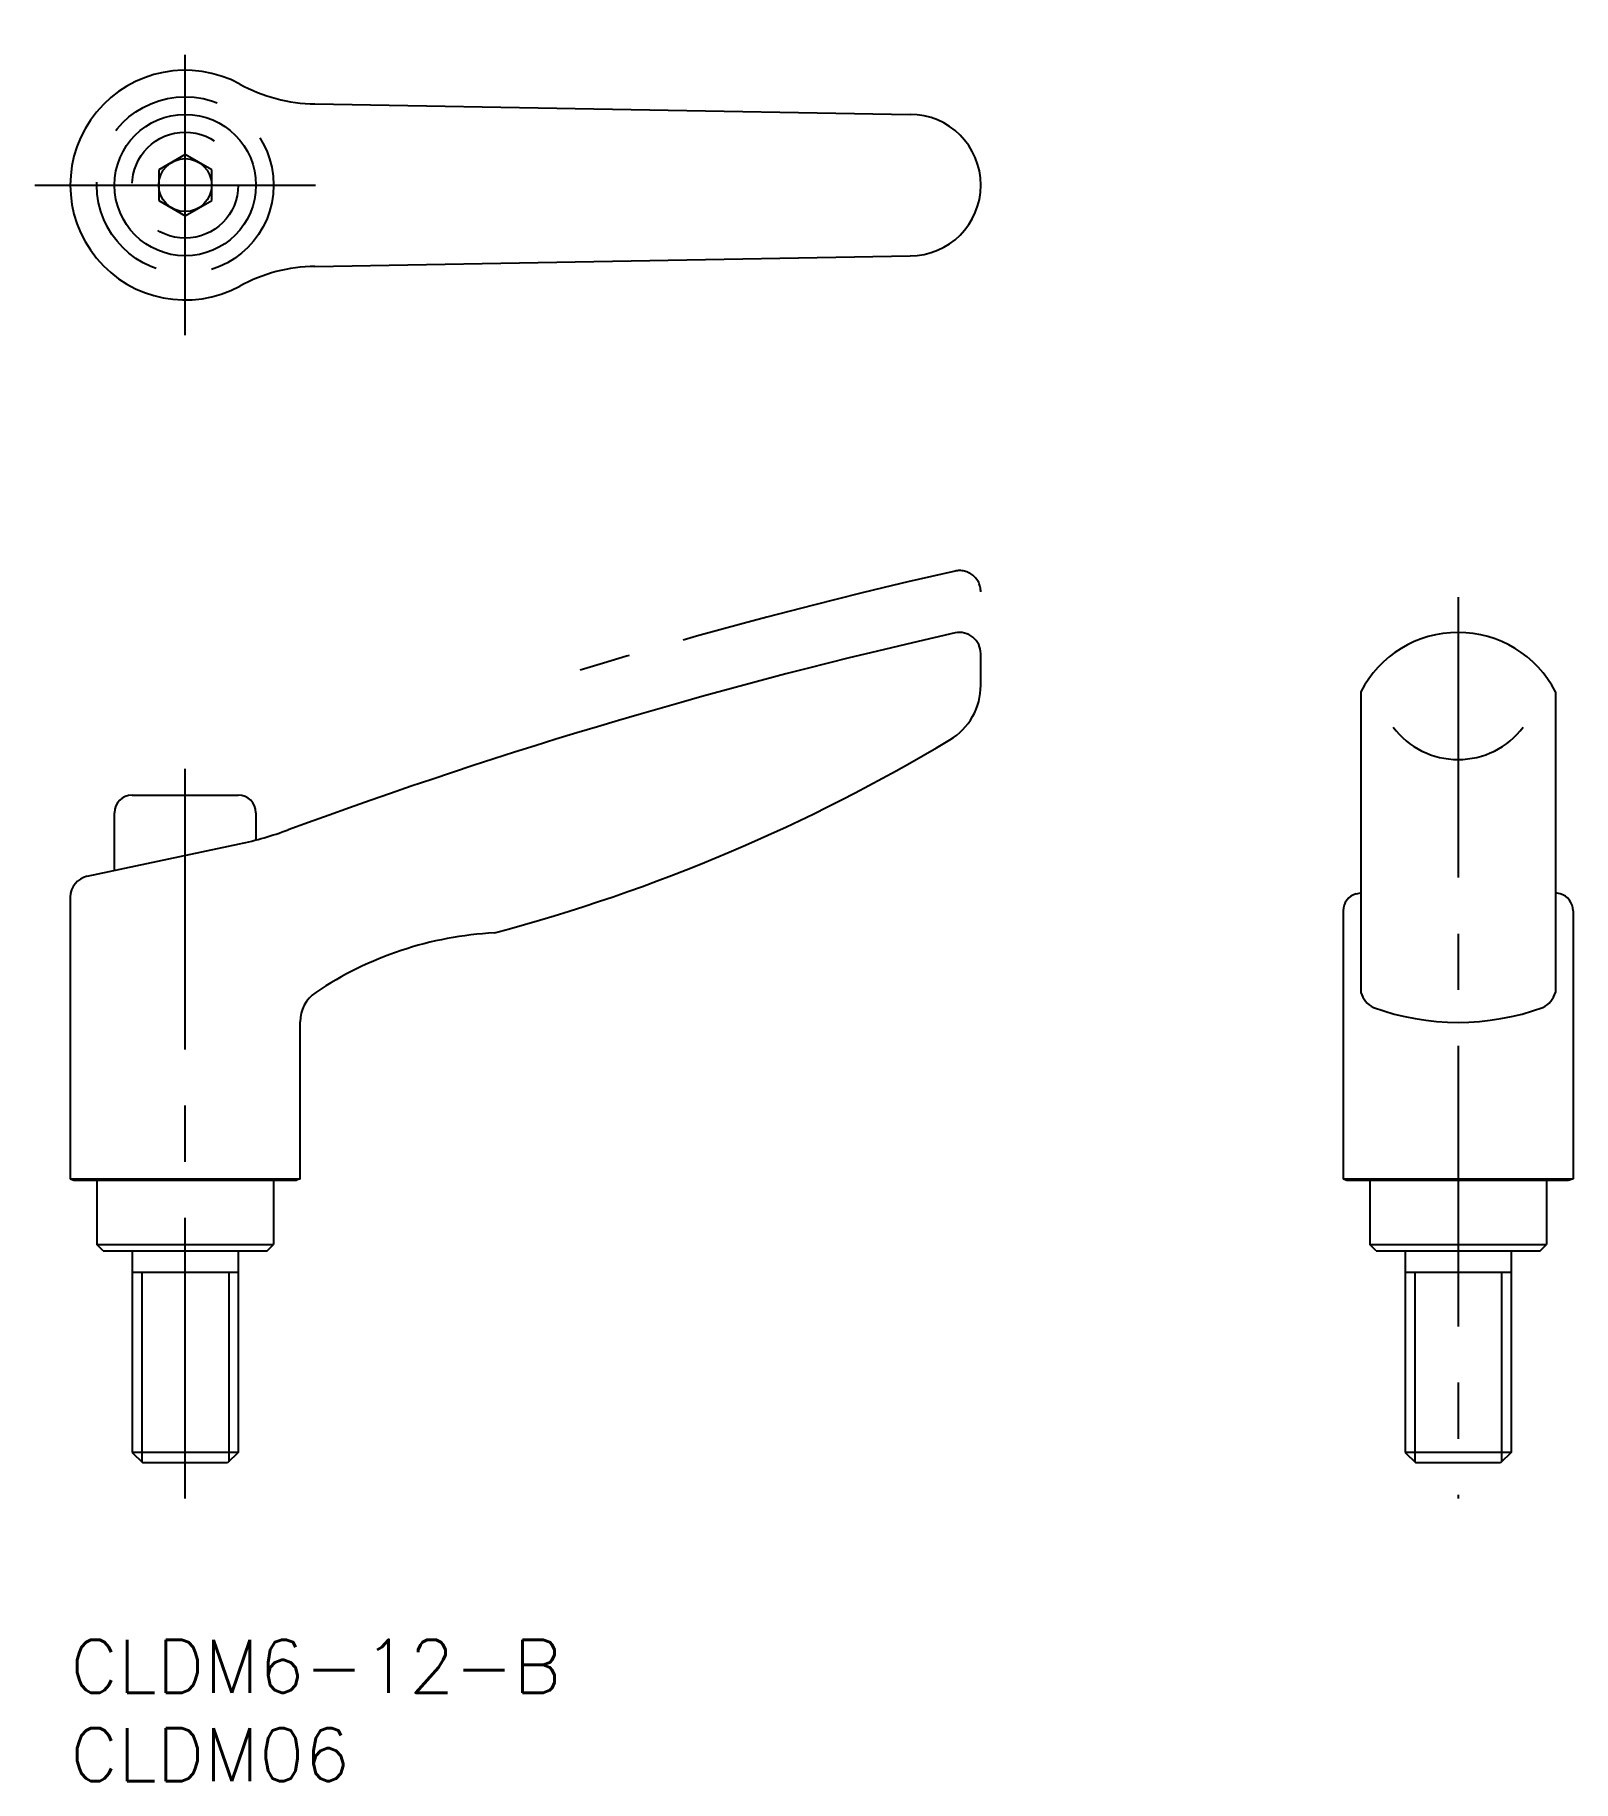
# Model space of a CAD drawing. Extents: x -2 to 85, y -8 to 90.8.
import ezdxf

# ---------------------------------------------------------------- set-up
doc = ezdxf.new("R2010")
doc.units = 0
doc.header["$LTSCALE"] = 0.5
for name, pattern in [('CENTER', [50.8, 31.75, -6.35, 6.35, -6.35]), ('DASHED', [19.05, 12.7, -6.35]), ('PHANTOM', [63.5, 31.75, -6.35, 6.35, -6.35, 6.35, -6.35])]:
    doc.linetypes.add(name, pattern=pattern)
for name, color, linetype in [('MSM_CENTER', 1, 'CENTER'), ('MSM_CONTINUOUS', 7, 'CONTINUOUS'), ('MSM_DASHED', 4, 'DASHED'), ('MSM_IMAGINARY', 6, 'PHANTOM'), ('MSM_NARROW', 5, 'CONTINUOUS'), ('MSM_PART_NUMBER', 7, 'CONTINUOUS')]:
    doc.layers.add(name, color=color, linetype=linetype)
doc.styles.get("Standard").update_dxf_attribs({"font": 'txt.shx', "height": 3, "bigfont": 'bigfont.shx'})

# ---------------------------------------------------------------- blocks, each defined once
blk = doc.blocks.new('*U8')
at = {"layer": 'MSM_PART_NUMBER'}
blk.add_text('CLDM6-12-B', height=3, dxfattribs=at).set_placement((0, -3))
blk = doc.blocks.new('*U9')
at = {"layer": 'MSM_PART_NUMBER'}
blk.add_text('CLDM06', height=3, dxfattribs=at).set_placement((0, -8))

msp = doc.modelspace()

# ---------------------------------------------------------------- linework, layer by layer
at = {"layer": 'MSM_CENTER'}
for p, q in [((6.5, 73.815), (6.5, 90.815)), ((-2, 82.315), (15, 82.315)), ((78.5, 59), (78.5, 8)), ((6.5, 8), (6.5, 49.8))]:
    msp.add_line(p, q, dxfattribs=at)
at = {"layer": 'MSM_CONTINUOUS'}
for p, q in [((13.838, 86.915), (47.5, 86.315)), ((6.5, 84.047), (5, 83.181)), ((8, 83.181), (6.5, 84.047)), ((5, 83.181), (5, 81.449)), ((8, 81.449), (8, 83.181)), ((5, 81.449), (6.5, 80.583)), ((6.5, 80.583), (8, 81.449)), ((13.838, 77.715), (47.5, 78.315)), ((51.5, 54.011), (51.5, 55.8)), ((72.995, 53.648), (72.995, 36.63)), ((84.005, 53.648), (84.005, 36.63)), ((3.5, 47.8), (9.5, 47.8)), ((2.5, 43.531), (2.5, 46.8)), ((10.5, 46.8), (10.5, 45.255)), ((0.951, 43.202), (9.572, 45.035)), ((0, 42.028), (0, 26.086)), ((72.729, 42.213), (72.995, 42.272)), ((84.271, 42.213), (84.005, 42.272)), ((72, 41.251), (72, 26.086)), ((85, 41.251), (85, 26.086)), ((13, 26.086), (13, 34.97)), ((0, 26.086), (13, 26.086)), ((0, 26.086), (0.201, 26)), ((0.201, 26), (12.799, 26)), ((1.5, 26), (1.5, 22.366)), ((11.5, 26), (11.5, 22.366)), ((13, 26.086), (12.799, 26)), ((72, 26.086), (85, 26.086)), ((72, 26.086), (72.201, 26)), ((72.201, 26), (84.743, 26)), ((73.5, 26), (73.5, 22.366)), ((83.5, 26), (83.5, 22.366)), ((84.799, 26), (83.557, 26)), ((85, 26.086), (84.799, 26)), ((1.5, 22.366), (11.5, 22.366)), ((1.866, 22), (1.5, 22.366)), ((1.866, 22), (11.134, 22)), ((3.5, 22), (3.5, 10.6)), ((9.5, 22), (9.5, 10.6)), ((11.134, 22), (11.5, 22.366)), ((73.5, 22.366), (83.5, 22.366)), ((73.866, 22), (73.5, 22.366)), ((73.866, 22), (83.134, 22)), ((75.5, 22), (75.5, 10.6)), ((81.5, 22), (81.5, 10.6)), ((83.134, 22), (83.5, 22.366)), ((3.5, 20.8), (9.5, 20.8)), ((75.5, 20.8), (81.5, 20.8)), ((3.5, 10.6), (4.1, 10)), ((9.5, 10.6), (3.5, 10.6)), ((8.9, 10), (4.1, 10)), ((9.5, 10.6), (8.9, 10)), ((81.5, 10.6), (75.5, 10.6)), ((75.5, 10.6), (76.1, 10)), ((80.9, 10), (76.1, 10)), ((81.5, 10.6), (80.9, 10))]:
    msp.add_line(p, q, dxfattribs=at)
for radius in [4, 1.5]:
    msp.add_circle((6.5, 82.315), radius, dxfattribs=at)
for centre, radius, start, end in [((6.5, 82.315), 6.5, 61.58852, 298.41148), ((13.936, 95.914), 9, 241.14201, 269.37478), ((47.5, 82.315), 4, 270, 90), ((13.936, 68.715), 9, 90.62522, 118.85799), ((115.995, -235.689), 300, 102.69948, 110.21638), ((50.3, 55.8), 1.2, 0, 102.32019), ((78.5, 50.804), 6.196, 27.31861, 152.68139), ((47.9, 54.011), 3.6, 301.02923, 0), ((78.5, 54.407), 4.599, 216.98989, 323.01011), ((-1.792, 136.617), 100, 284.94657, 301.02923), ((3.5, 46.8), 1, 90, 180), ((9.5, 46.8), 1, 0, 90), ((5.414, 64.598), 20, 282, 290.21638), ((1.2, 42.028), 1.2, 102, 180), ((73, 41.251), 1, 105.72474, 180), ((84, 41.251), 1, 0, 74.27526), ((25.036, 20.027), 20, 92.96838, 123.88575), ((15, 34.97), 2, 123.88575, 180), ((74.373, 37.058), 1.443, 197.2653, 242.65091), ((82.666, 37.027), 1.398, 296.52494, 343.43424), ((78.5, 48.996), 14.061, 250.08299, 289.91701)]:
    msp.add_arc(centre, radius, start, end, dxfattribs=at)
at = {"layer": 'MSM_DASHED'}
for radius in [5, 3]:
    msp.add_circle((6.5, 82.315), radius, dxfattribs=at)
at = {"layer": 'MSM_IMAGINARY'}
for centre, radius, start, end in [((115.995, -232.189), 300, 102.69948, 106.88853), ((50.3, 59.3), 1.2, 0, 102.32019)]:
    msp.add_arc(centre, radius, start, end, dxfattribs=at)
at = {"layer": 'MSM_NARROW'}
for p, q in [((4.041, 20.8), (4.041, 10.059)), ((8.959, 20.8), (8.959, 10.059)), ((76.041, 20.8), (76.041, 10.059)), ((80.959, 20.8), (80.959, 10.059))]:
    msp.add_line(p, q, dxfattribs=at)

# ---------------------------------------------------------------- block references
at = {"layer": 'MSM_CONTINUOUS'}
for name in ['*U8', '*U9']:
    msp.add_blockref(name, (0, 0), dxfattribs=at)

doc.saveas('drawing.dxf')
